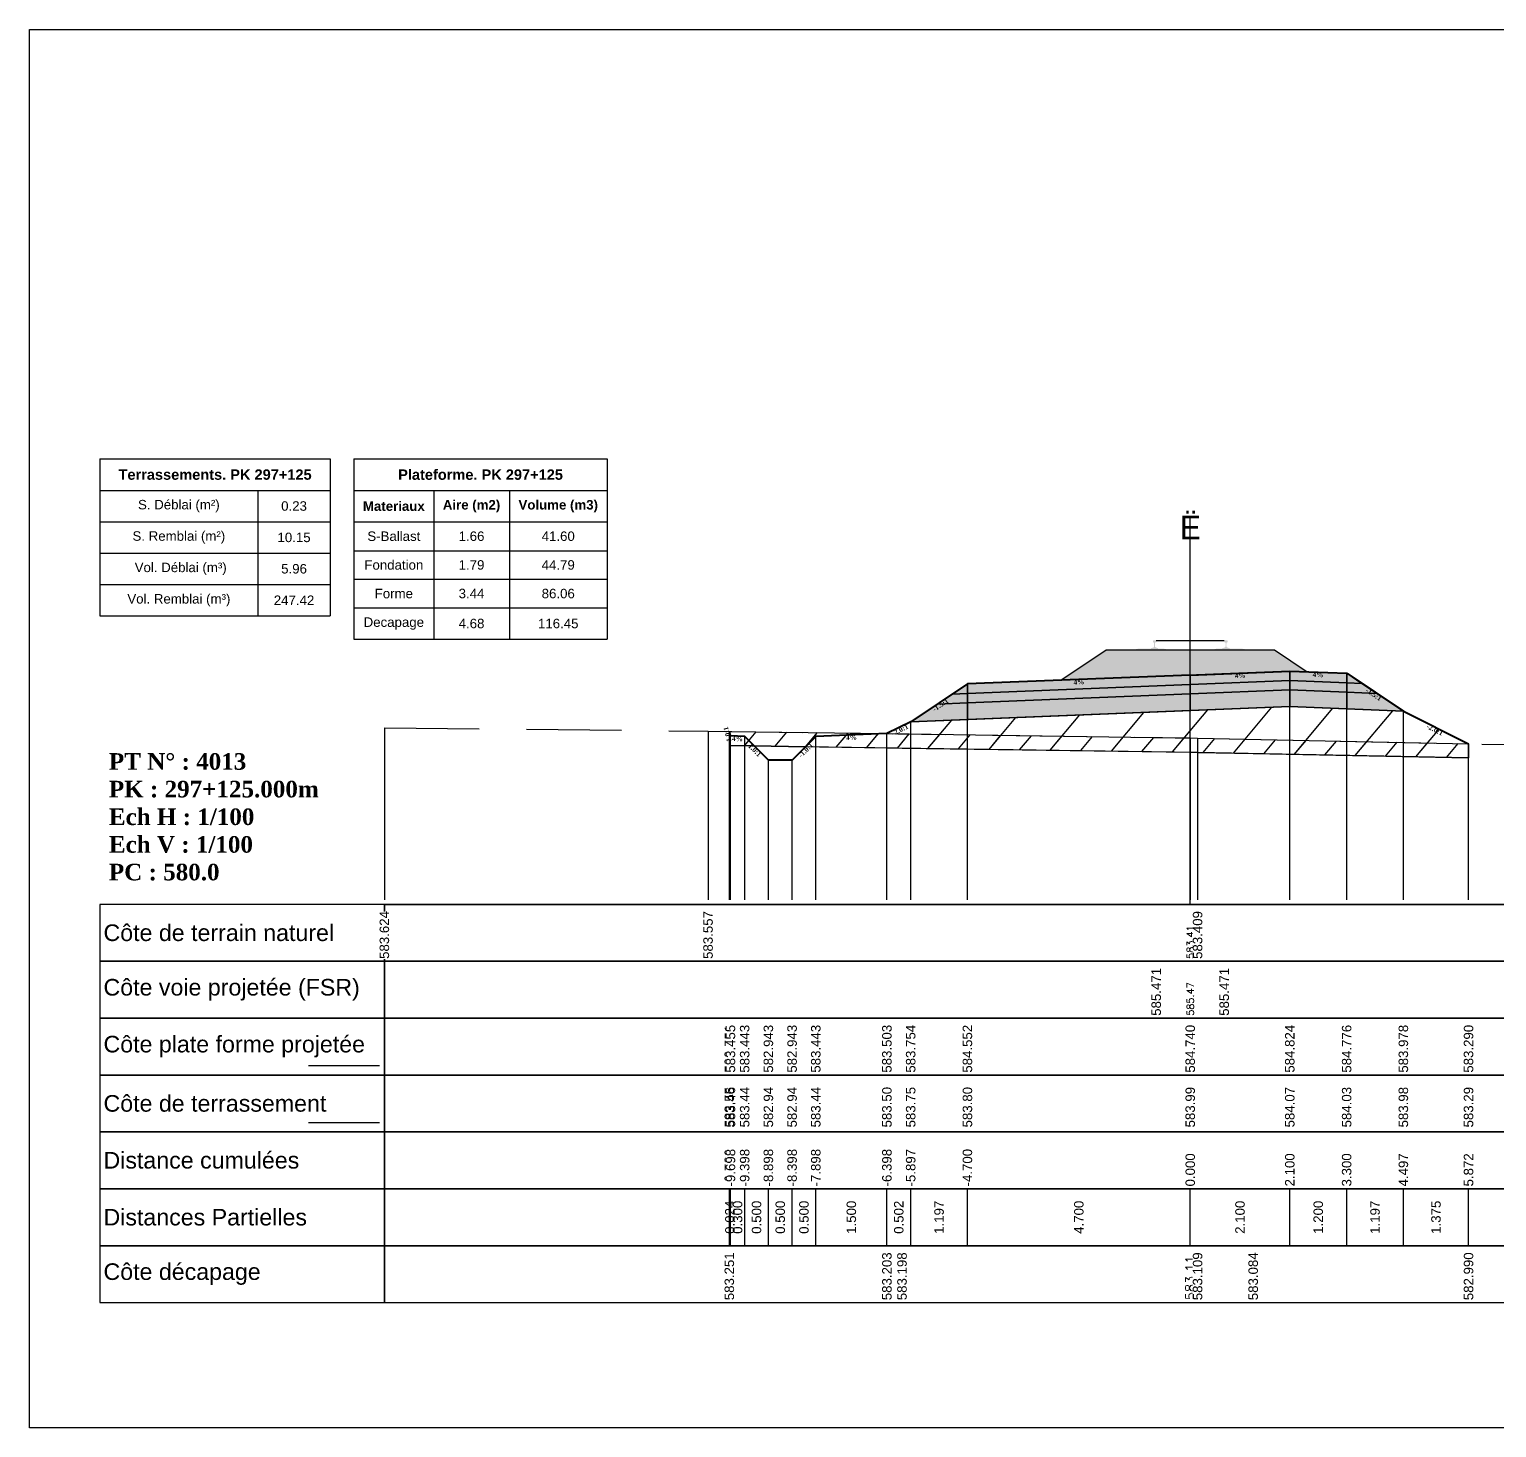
# Model space of a CAD drawing. Header units: millimetres. Extents: x 2762 to 3076, y 916 to 3305.
# Drawn here: x 3026.54 to 3057.49, y 1711.65 to 1741.15 of the extents above; entities that cross this region are included whole.
import ezdxf

# ---------------------------------------------------------------- set-up
doc = ezdxf.new("R2010")
doc.units = ezdxf.units.MM
doc.header["$LTSCALE"] = 2
doc.linetypes.add('CACHE', pattern=[9.525, 6.35, -3.175])
doc.linetypes.add('DASHED', pattern=[0.75, 0.5, -0.25])
for name, color, linetype in [('C-ANNO-TABL', 1, 'Continuous'), ('C-ANNO-TABL-TEXT', 150, 'Continuous'), ('C-ANNO-TABL-TITL', 150, 'Continuous'), ('C-ANNO-TABL-TTBL', 5, 'Continuous'), ('C-ROAD-CORR', 5, 'Continuous'), ('C-ROAD-SCTN', 7, 'Continuous')]:
    doc.layers.add(name, color=color, linetype=linetype)
doc.styles.add('ARIAL', font='arial.ttf')
doc.styles.add('C3D_Etiquette', font='romans.shx')
doc.styles.add('C3D_Profil_Travers', font='romans.shx')
doc.styles.get("Standard").update_dxf_attribs({"font": 'arial.ttf'})

msp = doc.modelspace()

# ---------------------------------------------------------------- hatches: boundary and pattern name
at = {"linetype": 'Continuous', "lineweight": -3}
msp.add_hatch(color=254, dxfattribs=at).paths.add_polyline_path([(3049.812, 1727.871), (3049.812, 1728.056), (3049.927, 1728.077), (3050.275, 1728.077), (3050.275, 1728.083), (3050.201, 1728.083), (3050.201, 1728.092), (3050.202, 1728.093), (3050.204, 1728.094), (3050.205, 1728.095), (3050.225, 1728.096), (3050.228, 1728.097), (3050.231, 1728.098), (3050.259, 1728.108), (3050.262, 1728.11), (3050.263, 1728.111), (3050.264, 1728.112), (3050.265, 1728.116), (3050.266, 1728.124), (3050.267, 1728.133), (3050.268, 1728.143), (3050.268, 1728.167), (3050.267, 1728.183), (3050.267, 1728.189), (3050.266, 1728.195), (3050.265, 1728.2), (3050.265, 1728.201), (3050.264, 1728.205), (3050.263, 1728.207), (3050.262, 1728.208), (3050.261, 1728.209), (3050.26, 1728.21), (3050.244, 1728.216), (3050.242, 1728.217), (3050.241, 1728.218), (3050.24, 1728.22), (3050.24, 1728.222), (3050.24, 1728.24), (3050.241, 1728.245), (3050.242, 1728.247), (3050.244, 1728.249), (3050.246, 1728.251), (3050.249, 1728.252), (3050.25, 1728.253), (3050.254, 1728.253), (3050.258, 1728.254), (3050.261, 1728.254), (3050.265, 1728.254), (3050.27, 1728.254), (3050.273, 1728.254), (3050.276, 1728.255), (3050.28, 1728.254), (3050.283, 1728.254), (3050.287, 1728.254), (3050.292, 1728.254), (3050.295, 1728.254), (3050.299, 1728.253), (3050.303, 1728.253), (3050.304, 1728.252), (3050.306, 1728.251), (3050.309, 1728.249), (3050.311, 1728.247), (3050.312, 1728.245), (3050.312, 1728.24), (3050.312, 1728.222), (3050.312, 1728.22), (3050.312, 1728.218), (3050.311, 1728.217), (3050.309, 1728.216), (3050.293, 1728.21), (3050.292, 1728.209), (3050.29, 1728.208), (3050.289, 1728.207), (3050.289, 1728.205), (3050.288, 1728.201), (3050.287, 1728.2), (3050.287, 1728.195), (3050.286, 1728.189), (3050.285, 1728.183), (3050.285, 1728.167), (3050.285, 1728.143), (3050.286, 1728.133), (3050.287, 1728.124), (3050.288, 1728.116), (3050.289, 1728.112), (3050.29, 1728.111), (3050.291, 1728.11), (3050.293, 1728.108), (3050.322, 1728.098), (3050.325, 1728.097), (3050.328, 1728.096), (3050.348, 1728.095), (3050.349, 1728.094), (3050.35, 1728.093), (3050.351, 1728.092), (3050.351, 1728.083), (3050.277, 1728.083), (3050.277, 1728.077), (3050.481, 1728.077), (3050.613, 1728.046), (3051.447, 1728.046), (3051.578, 1728.077), (3051.782, 1728.077), (3051.782, 1728.083), (3051.708, 1728.083), (3051.708, 1728.092), (3051.709, 1728.093), (3051.711, 1728.094), (3051.712, 1728.095), (3051.732, 1728.096), (3051.735, 1728.097), (3051.738, 1728.098), (3051.766, 1728.108), (3051.769, 1728.11), (3051.77, 1728.111), (3051.771, 1728.112), (3051.772, 1728.116), (3051.773, 1728.124), (3051.774, 1728.133), (3051.775, 1728.143), (3051.775, 1728.167), (3051.774, 1728.183), (3051.774, 1728.189), (3051.773, 1728.195), (3051.772, 1728.2), (3051.772, 1728.201), (3051.771, 1728.205), (3051.77, 1728.207), (3051.769, 1728.208), (3051.768, 1728.209), (3051.767, 1728.21), (3051.751, 1728.216), (3051.749, 1728.217), (3051.748, 1728.218), (3051.747, 1728.22), (3051.747, 1728.222), (3051.747, 1728.24), (3051.748, 1728.245), (3051.749, 1728.247), (3051.751, 1728.249), (3051.753, 1728.251), (3051.756, 1728.252), (3051.757, 1728.253), (3051.761, 1728.253), (3051.765, 1728.254), (3051.768, 1728.254), (3051.772, 1728.254), (3051.777, 1728.254), (3051.78, 1728.254), (3051.783, 1728.255), (3051.787, 1728.254), (3051.79, 1728.254), (3051.794, 1728.254), (3051.799, 1728.254), (3051.802, 1728.254), (3051.806, 1728.253), (3051.81, 1728.253), (3051.811, 1728.252), (3051.813, 1728.251), (3051.816, 1728.249), (3051.818, 1728.247), (3051.819, 1728.245), (3051.819, 1728.24), (3051.819, 1728.222), (3051.819, 1728.22), (3051.819, 1728.218), (3051.818, 1728.217), (3051.816, 1728.216), (3051.8, 1728.21), (3051.799, 1728.209), (3051.797, 1728.208), (3051.796, 1728.207), (3051.796, 1728.205), (3051.795, 1728.201), (3051.794, 1728.2), (3051.794, 1728.195), (3051.793, 1728.189), (3051.792, 1728.183), (3051.792, 1728.167), (3051.792, 1728.143), (3051.793, 1728.133), (3051.794, 1728.124), (3051.795, 1728.116), (3051.796, 1728.112), (3051.797, 1728.111), (3051.798, 1728.11), (3051.8, 1728.108), (3051.829, 1728.098), (3051.832, 1728.097), (3051.835, 1728.096), (3051.855, 1728.095), (3051.856, 1728.094), (3051.857, 1728.093), (3051.858, 1728.092), (3051.858, 1728.083), (3051.784, 1728.083), (3051.784, 1728.077), (3052.132, 1728.077), (3052.247, 1728.056), (3052.247, 1727.871)])
h = msp.add_hatch(dxfattribs=at)
h.set_pattern_fill('GRAVEL', color=252, scale=0.009, style=0)
h.set_pattern_definition([(228.0128, (3048.461781, 1727.642884), (-1.8288, -2.0574), [0.030755, -3.0447435]), (184.96974, (3048.441207, 1727.620024), (2.743199999, 0.228600013), [0.0527764, -5.2248644]), (132.51045, (3048.388629, 1727.615452), (2.286, -2.5146), [0.0372133, -3.684125]), (267.2737, (3048.299475, 1727.558302), (0.2286, 4.572), [0.0480604, -4.7579794]), (292.83365, (3048.297189, 1727.510296), (-1.143, 2.7432), [0.047127, -4.6655827]), (357.2737, (3048.315477, 1727.466862), (-4.572, 0.2286), [0.0480604, -4.7579794]), (37.69424, (3048.363483, 1727.464576), (-2.9718, -2.286), [0.0635574, -6.2921804]), (72.25533, (3048.413775, 1727.503438), (1.6002, 5.0292), [0.0600048, -5.940473]), (121.42957, (3048.432063, 1727.560588), (-1.8288, 2.9718), [0.048223, -4.774099]), (175.23636, (3048.406917, 1727.601736), (2.5146, -0.2286), [0.055054, -2.697654]), (222.39744, (3048.352053, 1727.606308), (-2.7432, -2.5146), [0.071197, -7.0485095]), (138.81407, (3048.52579, 1727.556016), (-1.6002, 1.3716), [0.0243004, -2.405751]), (171.46923, (3048.507501, 1727.572018), (2.9718, -0.4572), [0.0462314, -4.5769175]), (225, (3048.46178, 1727.57888), (-3e-17, -0.2286), [0.032329, -0.29096]), (203.1986, (3048.44578, 1727.606308), (1.143, 0.4572), [0.01741, -1.723556]), (291.8014, (3048.429777, 1727.59945), (-0.2286, 0.6858), [0.024621, -1.206428]), (30.9638, (3048.43892, 1727.57659), (0.6858, 0.4572), [0.039989, -1.292967]), (161.565, (3048.47321, 1727.597164), (0.4572, -0.2286), [0.028916, -0.693981]), (16.38954, (3048.297189, 1727.59945), (2.286, 0.6858), [0.040508, -4.0102944]), (70.34618, (3048.336051, 1727.61088), (-0.9144, -2.5146), [0.033984, -3.3643994]), (293.1986, (3048.47321, 1727.642884), (-0.4572, 1.143), [0.034819, -1.7061465]), (343.61046, (3048.486927, 1727.61088), (-2.286, 0.6858), [0.040508, -4.0102944]), (339.44395, (3048.29719, 1727.457718), (-1.143, 0.4572), [0.039063, -1.914096]), (294.77514, (3048.333765, 1727.444002), (-1.143, 2.5146), [0.0327305, -3.2403234]), (66.8014, (3048.475497, 1727.414284), (0.4572, 1.143), [0.034819, -1.7061465]), (17.35402, (3048.489213, 1727.446288), (-2.9718, -0.9144), [0.0383204, -3.793714]), (69.44395, (3048.363483, 1727.414284), (-0.4572, -1.143), [0.0195316, -1.933628]), (101.3099, (3048.46178, 1727.414284), (-0.2286, 0.9144), [0.011656, -1.1539795]), (165.9638, (3048.459495, 1727.425714), (0.6858, -0.2286), [0.047127, -0.895415]), (186.009, (3048.413775, 1727.437144), (2.286, 0.2286), [0.043674, -4.323723]), (303.69, (3048.43892, 1727.556016), (-0.2286, 0.4572), [0.032969, -0.79126]), (353.15723, (3048.457209, 1727.528584), (3.8862, -0.4572), [0.05756, -5.698441]), (60.9454, (3048.51436, 1727.521726), (-0.9144, -1.6002), [0.023536, -2.330045]), (90, (3048.5258, 1727.5423), (-0.2286, 0.2286), [0.013716, -0.214884]), (120.25644, (3048.409203, 1727.444002), (0.9144, -1.6002), [0.031758, -3.1440547]), (48.0128, (3048.393201, 1727.471434), (1.8288, 2.0574), [0.06151, -3.0139886]), (0, (3048.43435, 1727.51715), (0.2286, 0.2286), [0.059436, -0.169164]), (325.30485, (3048.493785, 1727.517154), (2.286, -1.6002), [0.036145, -3.5783385]), (254.0546, (3048.523503, 1727.49658), (-0.2286, -0.9144), [0.033285, -1.6309485]), (207.64598, (3048.514359, 1727.464576), (-4.3434, -2.286), [0.054193, -5.365122]), (175.42608, (3048.466353, 1727.43943), (-2.9718, 0.2286), [0.0573327, -5.675926])])
h.paths.add_polyline_path([(3048.297, 1727.414), (3049.255, 1728.053), (3052.805, 1728.053), (3053.494, 1727.593), (3053.13, 1727.608)])
h = msp.add_hatch(color=11, dxfattribs=at)
h.paths.add_polyline_path([(3054.33, 1727.36), (3054.33, 1727.56), (3054.649, 1727.347)])
h.paths.add_polyline_path([(3053.13, 1727.408), (3053.13, 1727.608), (3054.33, 1727.56), (3054.33, 1727.36)])
h.paths.add_polyline_path([(3051.03, 1727.324), (3051.03, 1727.524), (3053.13, 1727.608), (3053.13, 1727.408)])
h.paths.add_polyline_path([(3046.33, 1727.136), (3046.33, 1727.336), (3051.03, 1727.524), (3051.03, 1727.324)])
h.paths.add_polyline_path([(3046.01, 1727.123), (3046.33, 1727.336), (3046.33, 1727.136)])
h = msp.add_hatch(color=83, dxfattribs=at)
h.paths.add_polyline_path([(3054.33, 1726.81), (3054.33, 1727.16), (3054.968, 1727.134), (3055.526, 1726.762)])
h.paths.add_polyline_path([(3053.13, 1726.858), (3053.13, 1727.208), (3054.33, 1727.16), (3054.33, 1726.81)])
h.paths.add_polyline_path([(3051.03, 1726.774), (3051.03, 1727.124), (3053.13, 1727.208), (3053.13, 1726.858)])
h.paths.add_polyline_path([(3046.33, 1726.586), (3046.33, 1726.936), (3051.03, 1727.124), (3051.03, 1726.774)])
h.paths.add_polyline_path([(3045.133, 1726.538), (3045.691, 1726.91), (3046.33, 1726.936), (3046.33, 1726.586)])
h = msp.add_hatch(color=30, dxfattribs=at)
h.paths.add_polyline_path([(3054.33, 1727.16), (3054.33, 1727.36), (3054.649, 1727.347), (3054.968, 1727.134)])
h.paths.add_polyline_path([(3053.13, 1727.208), (3053.13, 1727.408), (3054.33, 1727.36), (3054.33, 1727.16)])
h.paths.add_polyline_path([(3051.03, 1727.124), (3051.03, 1727.324), (3053.13, 1727.408), (3053.13, 1727.208)])
h.paths.add_polyline_path([(3046.33, 1726.936), (3046.33, 1727.136), (3051.03, 1727.324), (3051.03, 1727.124)])
h.paths.add_polyline_path([(3045.691, 1726.91), (3046.01, 1727.123), (3046.33, 1727.136), (3046.33, 1726.936)])
h = msp.add_hatch(dxfattribs=at)
h.set_pattern_fill('_U', color=3, angle=50, style=0, pattern_type=0)
h.set_pattern_definition([(50, (3042.916, 1726.0117), (-0.766044, 0.64279), [])])
h.paths.add_polyline_path([(3042.916, 1726.012), (3043.131, 1726.227), (3044.631, 1726.287), (3045.133, 1726.538), (3053.13, 1726.858), (3055.526, 1726.762), (3056.901, 1726.074), (3056.901, 1725.774), (3051.185, 1725.892)])
h.paths.add_polyline_path([(3041.307, 1726.035), (3041.307, 1726.335), (3041.331, 1726.239), (3041.631, 1726.227), (3041.831, 1726.027)])
h = msp.add_hatch(dxfattribs=at)
h.set_pattern_fill('_U', color=150, scale=0.5, angle=50, style=0, pattern_type=0)
h.set_pattern_definition([(50, (3042.916, 1726.01166), (-0.383022, 0.321394), [])])
h.paths.add_polyline_path([(3042.916, 1726.012), (3043.131, 1726.227), (3044.631, 1726.287), (3051.185, 1726.192), (3056.901, 1726.074), (3056.901, 1725.774), (3051.185, 1725.892)])
h.paths.add_polyline_path([(3041.307, 1726.335), (3044.631, 1726.287), (3043.131, 1726.227), (3042.916, 1726.012), (3041.831, 1726.027), (3041.631, 1726.227), (3041.331, 1726.239)])
h.paths.add_polyline_path([(3041.307, 1726.035), (3041.307, 1726.335), (3041.331, 1726.239), (3041.631, 1726.227), (3041.831, 1726.027)])

# ---------------------------------------------------------------- linework, layer by layer
at = {"color": 7, "linetype": 'Continuous', "lineweight": -3}
for p, q in [((3051.03, 1722.684), (3051.03, 1730.884)), ((3034.029, 1722.684), (3068.031, 1722.684)), ((3041.307, 1715.484), (3041.307, 1716.684)), ((3041.331, 1715.484), (3041.331, 1716.684)), ((3041.331, 1715.484), (3041.331, 1716.684)), ((3041.631, 1715.484), (3041.631, 1716.684)), ((3041.631, 1715.484), (3041.631, 1716.684)), ((3042.131, 1715.484), (3042.131, 1716.684)), ((3042.131, 1715.484), (3042.131, 1716.684)), ((3042.631, 1715.484), (3042.631, 1716.684)), ((3042.631, 1715.484), (3042.631, 1716.684)), ((3043.131, 1715.484), (3043.131, 1716.684)), ((3043.131, 1715.484), (3043.131, 1716.684)), ((3044.631, 1715.484), (3044.631, 1716.684)), ((3044.631, 1715.484), (3044.631, 1716.684)), ((3045.133, 1715.484), (3045.133, 1716.684)), ((3045.133, 1715.484), (3045.133, 1716.684)), ((3046.33, 1715.484), (3046.33, 1716.684)), ((3046.33, 1715.484), (3046.33, 1716.684)), ((3051.03, 1715.484), (3051.03, 1716.684)), ((3051.03, 1715.484), (3051.03, 1716.684)), ((3053.13, 1715.484), (3053.13, 1716.684)), ((3053.13, 1715.484), (3053.13, 1716.684)), ((3054.33, 1715.484), (3054.33, 1716.684)), ((3054.33, 1715.484), (3054.33, 1716.684)), ((3055.526, 1715.484), (3055.526, 1716.684)), ((3055.526, 1715.484), (3055.526, 1716.684)), ((3056.901, 1715.484), (3056.901, 1716.684))]:
    msp.add_line(p, q, dxfattribs=at)
at = {"color": 251, "linetype": 'Continuous', "lineweight": -3}
for p, q in [((3048.297, 1727.414), (3049.255, 1728.053)), ((3049.255, 1728.053), (3052.805, 1728.053)), ((3052.805, 1728.053), (3053.494, 1727.593)), ((3046.33, 1727.336), (3051.03, 1727.524)), ((3053.13, 1727.608), (3048.297, 1727.414)), ((3051.03, 1727.524), (3053.13, 1727.608)), ((3051.03, 1727.324), (3051.03, 1727.524)), ((3051.03, 1727.524), (3051.03, 1727.324)), ((3053.494, 1727.593), (3053.13, 1727.608)), ((3053.13, 1727.408), (3053.13, 1727.608)), ((3053.13, 1727.608), (3054.33, 1727.56)), ((3053.13, 1727.608), (3053.13, 1727.408)), ((3054.33, 1727.36), (3054.33, 1727.56)), ((3054.33, 1727.56), (3054.649, 1727.347)), ((3054.33, 1727.56), (3054.33, 1727.36)), ((3046.01, 1727.123), (3046.33, 1727.336)), ((3046.33, 1727.136), (3046.33, 1727.336)), ((3046.33, 1727.336), (3046.33, 1727.136)), ((3051.03, 1727.324), (3046.33, 1727.136)), ((3053.13, 1727.408), (3051.03, 1727.324)), ((3054.33, 1727.36), (3053.13, 1727.408)), ((3054.649, 1727.347), (3054.33, 1727.36)), ((3046.33, 1727.136), (3046.01, 1727.123))]:
    msp.add_line(p, q, dxfattribs=at)
at = {"color": 53, "linetype": 'Continuous', "lineweight": -3}
for p, q in [((3046.33, 1727.136), (3051.03, 1727.324)), ((3051.03, 1727.324), (3053.13, 1727.408)), ((3051.03, 1727.124), (3051.03, 1727.324)), ((3051.03, 1727.324), (3051.03, 1727.124)), ((3053.13, 1727.208), (3051.03, 1727.124)), ((3051.03, 1727.124), (3053.13, 1727.208)), ((3053.13, 1727.208), (3053.13, 1727.408)), ((3053.13, 1727.408), (3054.33, 1727.36)), ((3053.13, 1727.408), (3053.13, 1727.208)), ((3054.33, 1727.16), (3053.13, 1727.208)), ((3053.13, 1726.858), (3053.13, 1727.208)), ((3053.13, 1727.208), (3054.33, 1727.16)), ((3053.13, 1727.208), (3053.13, 1726.858)), ((3054.33, 1727.16), (3054.33, 1727.36)), ((3054.33, 1727.36), (3054.649, 1727.347)), ((3054.33, 1727.36), (3054.33, 1727.16)), ((3054.649, 1727.347), (3054.968, 1727.134)), ((3045.133, 1726.538), (3045.691, 1726.91)), ((3045.691, 1726.91), (3046.01, 1727.123)), ((3046.33, 1726.936), (3045.691, 1726.91)), ((3045.691, 1726.91), (3046.33, 1726.936)), ((3046.01, 1727.123), (3046.33, 1727.136)), ((3046.33, 1726.936), (3046.33, 1727.136)), ((3046.33, 1727.136), (3046.33, 1726.936)), ((3051.03, 1727.124), (3046.33, 1726.936)), ((3046.33, 1726.936), (3051.03, 1727.124)), ((3046.33, 1726.586), (3046.33, 1726.936)), ((3046.33, 1726.936), (3046.33, 1726.586)), ((3051.03, 1726.774), (3051.03, 1727.124)), ((3051.03, 1727.124), (3051.03, 1726.774)), ((3054.968, 1727.134), (3054.33, 1727.16)), ((3054.33, 1726.81), (3054.33, 1727.16)), ((3054.33, 1727.16), (3054.968, 1727.134)), ((3054.33, 1727.16), (3054.33, 1726.81)), ((3054.968, 1727.134), (3055.526, 1726.762)), ((3046.33, 1726.586), (3045.133, 1726.538)), ((3051.03, 1726.774), (3046.33, 1726.586)), ((3053.13, 1726.858), (3051.03, 1726.774)), ((3054.33, 1726.81), (3053.13, 1726.858)), ((3055.526, 1726.762), (3054.33, 1726.81))]:
    msp.add_line(p, q, dxfattribs=at)
at = {"color": 253, "linetype": 'Continuous', "lineweight": -3}
for p, q in [((3045.133, 1726.538), (3053.13, 1726.858)), ((3053.13, 1726.858), (3055.526, 1726.762)), ((3055.526, 1726.762), (3056.901, 1726.074)), ((3041.307, 1726.335), (3044.631, 1726.287)), ((3041.331, 1726.239), (3041.307, 1726.335)), ((3041.307, 1726.035), (3041.307, 1726.335)), ((3041.307, 1726.335), (3041.331, 1726.239)), ((3041.307, 1726.035), (3041.307, 1726.335)), ((3041.307, 1726.335), (3041.331, 1726.239)), ((3043.131, 1726.227), (3044.631, 1726.287)), ((3044.631, 1726.287), (3043.131, 1726.227)), ((3043.131, 1726.227), (3044.631, 1726.287)), ((3044.631, 1726.287), (3045.133, 1726.538)), ((3044.631, 1726.287), (3051.185, 1726.192)), ((3041.831, 1726.027), (3041.307, 1726.035)), ((3041.831, 1726.027), (3041.307, 1726.035)), ((3041.631, 1726.227), (3041.331, 1726.239)), ((3041.331, 1726.239), (3041.631, 1726.227)), ((3041.331, 1726.239), (3041.631, 1726.227)), ((3041.831, 1726.027), (3041.631, 1726.227)), ((3041.631, 1726.227), (3041.831, 1726.027)), ((3041.631, 1726.227), (3041.831, 1726.027)), ((3042.916, 1726.012), (3041.831, 1726.027)), ((3041.831, 1726.027), (3042.916, 1726.012)), ((3042.131, 1725.727), (3041.831, 1726.027)), ((3042.916, 1726.012), (3042.631, 1725.727)), ((3042.916, 1726.012), (3043.131, 1726.227)), ((3043.131, 1726.227), (3042.916, 1726.012)), ((3042.916, 1726.012), (3043.131, 1726.227)), ((3051.185, 1725.892), (3042.916, 1726.012)), ((3051.185, 1725.892), (3042.916, 1726.012)), ((3051.185, 1726.192), (3056.901, 1726.074)), ((3056.901, 1726.074), (3056.901, 1725.774)), ((3056.901, 1726.074), (3056.901, 1725.774)), ((3042.631, 1725.727), (3042.131, 1725.727)), ((3056.901, 1725.774), (3051.185, 1725.892)), ((3056.901, 1725.774), (3051.185, 1725.892))]:
    msp.add_line(p, q, dxfattribs=at)
at = {"color": 8, "linetype": 'CACHE', "lineweight": -3}
for p, q in [((3046.33, 1722.784), (3046.33, 1726.586)), ((3051.03, 1722.784), (3051.03, 1726.774)), ((3051.03, 1722.784), (3051.03, 1726.774)), ((3053.13, 1722.784), (3053.13, 1726.858)), ((3054.33, 1722.784), (3054.33, 1726.81)), ((3055.526, 1722.784), (3055.526, 1726.762)), ((3041.307, 1722.784), (3041.307, 1726.335)), ((3044.631, 1722.784), (3044.631, 1726.287)), ((3045.133, 1722.784), (3045.133, 1726.538)), ((3041.331, 1722.784), (3041.331, 1726.239)), ((3041.631, 1722.784), (3041.631, 1726.227)), ((3043.131, 1722.784), (3043.131, 1726.227)), ((3056.901, 1722.784), (3056.901, 1726.074)), ((3042.131, 1722.784), (3042.131, 1725.727)), ((3042.631, 1722.784), (3042.631, 1725.727))]:
    msp.add_line(p, q, dxfattribs=at)
at = {"color": 105, "linetype": 'DASHED', "lineweight": -3, "ltscale": 2}
for p, q in [((3034.03, 1726.407), (3040.858, 1726.341)), ((3040.858, 1726.341), (3051.03, 1726.195)), ((3051.03, 1726.195), (3051.185, 1726.192)), ((3051.185, 1726.192), (3068.03, 1725.844))]:
    msp.add_line(p, q, dxfattribs=at)
at = {"color": 98, "linetype": 'CACHE', "lineweight": -3}
for p, q in [((3034.03, 1726.407), (3034.03, 1722.784)), ((3040.858, 1726.341), (3040.858, 1722.784)), ((3051.03, 1726.195), (3051.03, 1722.784)), ((3051.185, 1726.192), (3051.185, 1722.784))]:
    msp.add_line(p, q, dxfattribs=at)
at = {"color": 6, "linetype": 'Continuous', "lineweight": -3}
for p, q in [((3041.307, 1726.035), (3044.631, 1725.987)), ((3044.631, 1725.987), (3044.95, 1725.982)), ((3044.95, 1725.982), (3051.03, 1725.895)), ((3051.03, 1725.895), (3051.185, 1725.892)), ((3051.185, 1725.892), (3052.358, 1725.868)), ((3052.358, 1725.868), (3056.901, 1725.774))]:
    msp.add_line(p, q, dxfattribs=at)
at = {"color": 154, "linetype": 'Continuous', "lineweight": -3}
msp.add_line((3032.429, 1719.284), (3033.929, 1719.284), dxfattribs=at)
at = {"color": 1, "linetype": 'Continuous', "lineweight": -3}
msp.add_line((3032.429, 1718.084), (3033.929, 1718.084), dxfattribs=at)
at = {"color": 7, "linetype": 'Continuous', "lineweight": -3}
for points in [[(3034.029, 1721.484), (3034.029, 1722.684), (3028.029, 1722.684), (3028.029, 1721.484)], [(3034.029, 1721.484), (3068.031, 1721.484), (3068.031, 1722.684), (3034.029, 1722.684)], [(3034.029, 1720.284), (3034.029, 1721.484), (3028.029, 1721.484), (3028.029, 1720.284)], [(3034.029, 1720.284), (3068.031, 1720.284), (3068.031, 1721.484), (3034.029, 1721.484)], [(3034.029, 1719.084), (3034.029, 1720.284), (3028.029, 1720.284), (3028.029, 1719.084)], [(3034.029, 1719.084), (3068.031, 1719.084), (3068.031, 1720.284), (3034.029, 1720.284)], [(3034.029, 1717.884), (3034.029, 1719.084), (3028.029, 1719.084), (3028.029, 1717.884)], [(3034.029, 1717.884), (3068.031, 1717.884), (3068.031, 1719.084), (3034.029, 1719.084)], [(3034.029, 1716.684), (3034.029, 1717.884), (3028.029, 1717.884), (3028.029, 1716.684)], [(3034.029, 1716.684), (3068.031, 1716.684), (3068.031, 1717.884), (3034.029, 1717.884)], [(3034.029, 1715.484), (3034.029, 1716.684), (3028.029, 1716.684), (3028.029, 1715.484)], [(3034.029, 1715.484), (3068.031, 1715.484), (3068.031, 1716.684), (3034.029, 1716.684)], [(3034.029, 1714.284), (3034.029, 1715.484), (3028.029, 1715.484), (3028.029, 1714.284)], [(3034.029, 1714.284), (3068.031, 1714.284), (3068.031, 1715.484), (3034.029, 1715.484)]]:
    msp.add_3dface(points, dxfattribs=at)
at = {"layer": 'C-ANNO-TABL', "color": 7, "linetype": 'Continuous', "lineweight": -3}
for p, q in [((3028.029, 1731.419), (3031.36, 1731.419)), ((3031.36, 1731.419), (3032.888, 1731.419)), ((3031.36, 1731.419), (3031.36, 1730.757)), ((3033.388, 1731.416), (3035.07, 1731.416)), ((3035.07, 1731.416), (3036.666, 1731.416)), ((3035.07, 1731.416), (3035.07, 1730.754)), ((3036.666, 1731.416), (3038.728, 1731.416)), ((3036.666, 1731.416), (3036.666, 1730.754)), ((3028.029, 1730.757), (3031.36, 1730.757)), ((3031.36, 1730.757), (3032.888, 1730.757)), ((3031.36, 1730.757), (3031.36, 1730.095)), ((3033.388, 1730.754), (3035.07, 1730.754)), ((3035.07, 1730.754), (3036.666, 1730.754)), ((3035.07, 1730.754), (3035.07, 1730.147)), ((3036.666, 1730.754), (3038.728, 1730.754)), ((3036.666, 1730.754), (3036.666, 1730.147)), ((3028.029, 1730.095), (3031.36, 1730.095)), ((3031.36, 1730.095), (3032.888, 1730.095)), ((3031.36, 1730.095), (3031.36, 1729.432)), ((3033.388, 1730.147), (3035.07, 1730.147)), ((3035.07, 1730.147), (3036.666, 1730.147)), ((3035.07, 1730.147), (3035.07, 1729.543)), ((3036.666, 1730.147), (3038.728, 1730.147)), ((3036.666, 1730.147), (3036.666, 1729.543)), ((3028.029, 1729.432), (3031.36, 1729.432)), ((3031.36, 1729.432), (3032.888, 1729.432)), ((3031.36, 1729.432), (3031.36, 1728.77)), ((3033.388, 1729.543), (3035.07, 1729.543)), ((3035.07, 1729.543), (3036.666, 1729.543)), ((3035.07, 1729.543), (3035.07, 1728.939)), ((3036.666, 1729.543), (3038.728, 1729.543)), ((3036.666, 1729.543), (3036.666, 1728.939)), ((3033.388, 1728.939), (3035.07, 1728.939)), ((3035.07, 1728.939), (3036.666, 1728.939)), ((3035.07, 1728.939), (3035.07, 1728.28)), ((3036.666, 1728.939), (3038.728, 1728.939)), ((3036.666, 1728.939), (3036.666, 1728.28))]:
    msp.add_line(p, q, dxfattribs=at)
at = {"layer": 'C-ANNO-TABL-TTBL', "color": 7, "linetype": 'Continuous', "lineweight": -3}
for p, q in [((3028.029, 1732.084), (3032.888, 1732.084)), ((3028.029, 1732.084), (3028.029, 1731.419)), ((3032.888, 1732.084), (3032.888, 1731.419)), ((3033.388, 1732.084), (3038.728, 1732.084)), ((3033.388, 1732.084), (3033.388, 1731.416)), ((3038.728, 1732.084), (3038.728, 1731.416)), ((3028.029, 1731.419), (3028.029, 1730.757)), ((3032.888, 1731.419), (3032.888, 1730.757)), ((3033.388, 1731.416), (3033.388, 1730.754)), ((3038.728, 1731.416), (3038.728, 1730.754)), ((3028.029, 1730.757), (3028.029, 1730.095)), ((3032.888, 1730.757), (3032.888, 1730.095)), ((3033.388, 1730.754), (3033.388, 1730.147)), ((3038.728, 1730.754), (3038.728, 1730.147)), ((3028.029, 1730.095), (3028.029, 1729.432)), ((3032.888, 1730.095), (3032.888, 1729.432)), ((3033.388, 1730.147), (3033.388, 1729.543)), ((3038.728, 1730.147), (3038.728, 1729.543)), ((3028.029, 1729.432), (3028.029, 1728.77)), ((3032.888, 1729.432), (3032.888, 1728.77)), ((3033.388, 1729.543), (3033.388, 1728.939)), ((3038.728, 1729.543), (3038.728, 1728.939)), ((3028.029, 1728.77), (3031.36, 1728.77)), ((3031.36, 1728.77), (3032.888, 1728.77)), ((3033.388, 1728.939), (3033.388, 1728.28)), ((3038.728, 1728.939), (3038.728, 1728.28)), ((3033.388, 1728.28), (3035.07, 1728.28)), ((3035.07, 1728.28), (3036.666, 1728.28)), ((3036.666, 1728.28), (3038.728, 1728.28))]:
    msp.add_line(p, q, dxfattribs=at)
at = {"layer": 'C-ROAD-CORR', "color": 1, "linetype": 'Continuous', "lineweight": 40}
for p, q in [((3051.03, 1727.524), (3046.33, 1727.336)), ((3051.03, 1727.524), (3053.13, 1727.608)), ((3053.13, 1727.608), (3054.33, 1727.56)), ((3054.33, 1727.56), (3055.526, 1726.762)), ((3046.33, 1727.336), (3045.133, 1726.538)), ((3055.526, 1726.762), (3056.901, 1726.074)), ((3041.331, 1726.239), (3041.307, 1726.335)), ((3044.631, 1726.287), (3043.131, 1726.227)), ((3045.133, 1726.538), (3044.631, 1726.287)), ((3041.631, 1726.227), (3041.331, 1726.239)), ((3042.131, 1725.727), (3041.631, 1726.227)), ((3043.131, 1726.227), (3042.631, 1725.727)), ((3042.631, 1725.727), (3042.131, 1725.727))]:
    msp.add_line(p, q, dxfattribs=at)
at = {"layer": 'C-ROAD-CORR', "color": 102, "linetype": 'Continuous', "lineweight": -3, "ltscale": 0.5}
for p, q in [((3046.33, 1726.586), (3045.133, 1726.538)), ((3051.03, 1726.774), (3046.33, 1726.586)), ((3051.03, 1726.774), (3053.13, 1726.858)), ((3053.13, 1726.858), (3054.33, 1726.81)), ((3054.33, 1726.81), (3055.526, 1726.762))]:
    msp.add_line(p, q, dxfattribs=at)
at = {"layer": 'C-ROAD-CORR', "color": 1, "linetype": 'Continuous', "lineweight": -3}
for p, q in [((3042.131, 1725.727), (3041.631, 1726.227)), ((3043.131, 1726.227), (3042.631, 1725.727))]:
    msp.add_line(p, q, dxfattribs=at)
at = {"layer": 'C-ROAD-SCTN', "color": 154, "linetype": 'Continuous', "lineweight": -3}
for p, q in [((3050.312, 1728.255), (3051.03, 1728.255)), ((3051.03, 1728.255), (3051.747, 1728.255)), ((3046.33, 1727.336), (3051.03, 1727.524)), ((3051.03, 1727.524), (3053.13, 1727.608)), ((3053.13, 1727.608), (3054.33, 1727.56)), ((3054.33, 1727.56), (3055.526, 1726.762)), ((3045.133, 1726.538), (3046.33, 1727.336)), ((3055.526, 1726.762), (3056.901, 1726.074)), ((3041.307, 1726.335), (3041.331, 1726.239)), ((3043.131, 1726.227), (3044.631, 1726.287)), ((3044.631, 1726.287), (3045.133, 1726.538)), ((3041.331, 1726.239), (3041.631, 1726.227)), ((3041.631, 1726.227), (3042.131, 1725.727)), ((3042.631, 1725.727), (3043.131, 1726.227)), ((3042.131, 1725.727), (3042.631, 1725.727))]:
    msp.add_line(p, q, dxfattribs=at)
at = {"layer": 'C-ROAD-SCTN', "color": 140, "linetype": 'Continuous', "lineweight": -3}
for p, q in [((3048.297, 1727.414), (3049.255, 1728.053)), ((3049.255, 1728.053), (3049.298, 1728.053)), ((3049.298, 1728.053), (3051.03, 1728.053)), ((3051.03, 1728.053), (3052.761, 1728.053)), ((3052.761, 1728.053), (3052.805, 1728.053)), ((3052.805, 1728.053), (3053.494, 1727.593))]:
    msp.add_line(p, q, dxfattribs=at)
at = {"layer": 'C-ROAD-SCTN', "color": 1, "linetype": 'Continuous', "lineweight": -3}
for p, q in [((3045.133, 1726.538), (3046.33, 1726.586)), ((3046.33, 1726.586), (3051.03, 1726.774)), ((3051.03, 1726.774), (3053.13, 1726.858)), ((3053.13, 1726.858), (3054.33, 1726.81)), ((3054.33, 1726.81), (3055.526, 1726.762)), ((3055.526, 1726.762), (3056.901, 1726.074)), ((3041.307, 1726.335), (3041.331, 1726.239)), ((3043.131, 1726.227), (3044.631, 1726.287)), ((3044.631, 1726.287), (3045.133, 1726.538)), ((3041.331, 1726.239), (3041.631, 1726.227)), ((3041.631, 1726.227), (3042.131, 1725.727)), ((3042.631, 1725.727), (3043.131, 1726.227)), ((3042.131, 1725.727), (3042.631, 1725.727))]:
    msp.add_line(p, q, dxfattribs=at)

# ---------------------------------------------------------------- texts
at = {"color": 7, "linetype": 'Continuous', "lineweight": -3}
for s, insert, char_height, attachment_point, style in [('{\\fWingdings|b0|i0|c2|p0;Ë}', (3051.03, 1730.384), 0.5, 8, 'C3D_Profil_Travers'), ('{\\fTimes New Roman|b1|i0|c0|p18;PT N° : 4013\\PPK : 297+125.000m\\PEch H : 1/100\\PEch V : 1/100\\PPC : 580.0}', (3028.218, 1723.184), 0.35, 7, 'C3D_Profil_Travers'), ('{\\fArial|b0|i0|c0|p34;Côte de terrain naturel}', (3028.104, 1722.084), 0.35, 4, 'C3D_Etiquette'), ('{\\fArial|b0|i0|c0|p34;Côte plate forme projetée}', (3028.104, 1719.684), 0.35, 4, 'C3D_Etiquette'), ('{\\fArial|b0|i0|c0|p34;Côte de terrassement}', (3028.104, 1718.484), 0.35, 4, 'C3D_Etiquette'), ('{\\fArial|b0|i0|c0|p34;Distance cumulées}', (3028.104, 1717.284), 0.35, 4, 'C3D_Etiquette'), ('{\\fArial|b0|i0|c0|p34;Distances Partielles}', (3028.104, 1716.084), 0.35, 4, 'C3D_Etiquette'), ('{\\fArial|b0|i0|c0|p34;Côte décapage}', (3028.104, 1714.884), 0.35, 4, 'C3D_Etiquette')]:
    msp.add_mtext(s, dxfattribs=dict(at, insert=insert, char_height=char_height, attachment_point=attachment_point, style=style))
at = {"color": 7, "linetype": 'Continuous', "lineweight": -3, "char_height": 0.1, "style": 'C3D_Etiquette'}
for s, insert, width, attachment_point, rotation in [('{\\fTimes New Roman|b1|i0|c0|p18;4%}', (3052.08, 1727.562), 0.37094, 2, 2.2906), ('{\\fTimes New Roman|b1|i0|c0|p18;4%}', (3053.729, 1727.58), 0.42071, 2, 357.7094), ('{\\fTimes New Roman|b1|i0|c0|p18;4%}', (3048.68, 1727.426), 0.42071, 2, 2.2906), ('{\\fTimes New Roman|b1|i0|c0|p18;-1.5:1}', (3054.926, 1727.157), 0.34598, 2, 326.3099), ('{\\fTimes New Roman|b1|i0|c0|p18;-1.5:1}', (3045.733, 1726.933), 0.34598, 2, 33.6901), ('{\\fTimes New Roman|b1|i0|c0|p18;1.0:1}', (3041.315, 1726.286), 0.29446, 8, 104.0362), ('{\\fTimes New Roman|b1|i0|c0|p18;4%}', (3043.881, 1726.253), 0.42071, 2, 2.2906), ('{\\fTimes New Roman|b1|i0|c0|p18;-2.0:1}', (3044.884, 1726.409), 0.34598, 2, 26.5651), ('{\\fTimes New Roman|b1|i0|c0|p18;-2.0:1}', (3056.212, 1726.414), 0.34598, 2, 333.4349), ('{\\fTimes New Roman|b1|i0|c0|p18;4%}', (3041.481, 1726.229), 0.37094, 2, 357.7094), ('{\\fTimes New Roman|b1|i0|c0|p18;1.0:1}', (3041.878, 1725.974), 0.29001, 2, 315), ('{\\fTimes New Roman|b1|i0|c0|p18;-1.0:1}', (3042.884, 1725.974), 0.34598, 2, 45)]:
    msp.add_mtext(s, dxfattribs=dict(at, insert=insert, width=width, attachment_point=attachment_point, rotation=rotation))
at = {"color": 7, "linetype": 'Continuous', "lineweight": -3, "rotation": 90, "style": 'C3D_Profil_Travers'}
for s, insert, char_height, attachment_point in [('583.41', (3051.03, 1721.534), 0.15, 4), ('585.47', (3051.03, 1720.334), 0.15, 4), ('{\\fArial|b0|i0|c0|p34;583.55}', (3041.307, 1717.979), 0.2, 4), ('{\\fArial|b0|i0|c0|p34;583.46}', (3041.331, 1717.979), 0.2, 4), ('{\\fArial|b0|i0|c0|p34;583.44}', (3041.631, 1717.979), 0.2, 4), ('{\\fArial|b0|i0|c0|p34;582.94}', (3042.131, 1717.979), 0.2, 4), ('{\\fArial|b0|i0|c0|p34;582.94}', (3042.631, 1717.979), 0.2, 4), ('{\\fArial|b0|i0|c0|p34;583.44}', (3043.131, 1717.979), 0.2, 4), ('{\\fArial|b0|i0|c0|p34;583.50}', (3044.631, 1717.979), 0.2, 4), ('{\\fArial|b0|i0|c0|p34;583.75}', (3045.133, 1717.979), 0.2, 4), ('{\\fArial|b0|i0|c0|p34;583.80}', (3046.33, 1717.979), 0.2, 4), ('{\\fArial|b0|i0|c0|p34;583.99}', (3051.03, 1717.979), 0.2, 4), ('{\\fArial|b0|i0|c0|p34;584.07}', (3053.13, 1717.979), 0.2, 4), ('{\\fArial|b0|i0|c0|p34;584.03}', (3054.33, 1717.979), 0.2, 4), ('{\\fArial|b0|i0|c0|p34;583.98}', (3055.526, 1717.979), 0.2, 4), ('{\\fArial|b0|i0|c0|p34;583.29}', (3056.901, 1717.979), 0.2, 4), ('{\\fArial|b0|i0|c0|p34;0.024}', (3041.319, 1716.084), 0.2, 5), ('{\\fArial|b0|i0|c0|p34;0.300}', (3041.481, 1716.084), 0.2, 5), ('{\\fArial|b0|i0|c0|p34;0.500}', (3041.881, 1716.084), 0.2, 5), ('{\\fArial|b0|i0|c0|p34;0.500}', (3042.381, 1716.084), 0.2, 5), ('{\\fArial|b0|i0|c0|p34;0.500}', (3042.881, 1716.084), 0.2, 5), ('{\\fArial|b0|i0|c0|p34;1.500}', (3043.881, 1716.084), 0.2, 5), ('{\\fArial|b0|i0|c0|p34;0.502}', (3044.882, 1716.084), 0.2, 5), ('{\\fArial|b0|i0|c0|p34;1.197}', (3045.731, 1716.084), 0.2, 5), ('{\\fArial|b0|i0|c0|p34;4.700}', (3048.68, 1716.084), 0.2, 5), ('{\\fArial|b0|i0|c0|p34;2.100}', (3052.08, 1716.084), 0.2, 5), ('{\\fArial|b0|i0|c0|p34;1.200}', (3053.73, 1716.084), 0.2, 5), ('{\\fArial|b0|i0|c0|p34;1.197}', (3054.928, 1716.084), 0.2, 5), ('{\\fArial|b0|i0|c0|p34;1.375}', (3056.214, 1716.084), 0.2, 5), ('583.11', (3051.03, 1714.334), 0.2, 4)]:
    msp.add_mtext(s, dxfattribs=dict(at, insert=insert, char_height=char_height, attachment_point=attachment_point))
at = {"color": 7, "linetype": 'Continuous', "lineweight": -3, "insert": (3028.104, 1720.884), "char_height": 0.35, "attachment_point": 4}
msp.add_mtext('{\\fArial|b0|i0|c0|p34;Côte voie projetée (FSR)}', dxfattribs=at)
at = {"layer": 'C-ANNO-TABL-TEXT', "color": 7, "linetype": 'Continuous', "lineweight": -3, "char_height": 0.2, "attachment_point": 5, "style": 'ARIAL'}
for s, insert in [('{\\fArial|b0|i0|c0|p34;\\C7;0.23}', (3032.124, 1731.088)), ('{\\fArial|b0|i0|c0|p34;\\C7;10.15}', (3032.124, 1730.426)), ('{\\fArial|b0|i0|c0|p34;\\C7;S-Ballast}', (3034.229, 1730.451)), ('{\\fArial|b0|i0|c0|p34;\\C7;1.66}', (3035.868, 1730.451)), ('{\\C18;\\c0;41.60}', (3037.697, 1730.451)), ('{\\fArial|b0|i0|c0|p34;\\C7;5.96}', (3032.124, 1729.764)), ('{\\fArial|b0|i0|c0|p34;\\C7;Fondation}', (3034.229, 1729.845)), ('{\\fArial|b0|i0|c0|p34;\\C7;1.79}', (3035.868, 1729.845)), ('{\\C18;\\c0;44.79}', (3037.697, 1729.845)), ('{\\fArial|b0|i0|c0|p34;\\C7;Forme}', (3034.229, 1729.241)), ('{\\fArial|b0|i0|c0|p34;\\C7;3.44}', (3035.868, 1729.241)), ('{\\C18;\\c0;86.06}', (3037.697, 1729.241)), ('{\\fArial|b0|i0|c0|p34;\\C7;247.42}', (3032.124, 1729.101)), ('{\\fArial|b0|i0|c0|p34;\\C7;Decapage}', (3034.229, 1728.609)), ('{\\fArial|b0|i0|c0|p34;\\C7;4.68}', (3035.868, 1728.609)), ('{\\C18;\\c0;116.45}', (3037.697, 1728.609))]:
    msp.add_mtext(s, dxfattribs=dict(at, insert=insert))
at = {"layer": 'C-ANNO-TABL-TITL', "color": 7, "linetype": 'Continuous', "lineweight": -3, "attachment_point": 5, "style": 'ARIAL'}
for s, insert, char_height in [('{\\fArial|b1|i0|c0|p34;\\C7;Terrassements. PK 297+125}', (3030.458, 1731.751), 0.22), ('{\\fArial|b1|i0|c0|p34;\\C18;\\c0;Plateforme. PK 297+125}', (3036.058, 1731.75), 0.22), ('{\\fArial|b0|i0|c0|p34;\\C7;S. Déblai (m²) }', (3029.694, 1731.088), 0.2), ('{\\fArial|b1|i0|c0|p34;\\C7;Materiaux   }', (3034.229, 1731.085), 0.2), ('{\\fArial|b1|i0|c0|p34;\\C7;Aire (m2)}', (3035.868, 1731.085), 0.2), ('{\\fArial|b1|i0|c0|p34;\\C7;Volume (m3)}', (3037.697, 1731.085), 0.2), ('{\\fArial|b0|i0|c0|p34;\\C7;S. Remblai (m²) }', (3029.694, 1730.426), 0.2), ('{\\fArial|b0|i0|c0|p34;\\C7; Vol. Déblai (m³) }', (3029.694, 1729.764), 0.2), ('{\\fArial|b0|i0|c0|p34;\\C7;Vol. Remblai (m³)}', (3029.694, 1729.101), 0.2)]:
    msp.add_mtext(s, dxfattribs=dict(at, insert=insert, char_height=char_height))

# ---------------------------------------------------------------- next in the draw order: texts
at = {"color": 7, "linetype": 'Continuous', "lineweight": -3, "char_height": 0.2, "attachment_point": 4, "rotation": 90, "style": 'C3D_Profil_Travers', "bg_fill": 3, "box_fill_scale": 1.000375, "bg_fill_color": 256, "bg_fill_true_color": 13158600, "bg_fill_transparency": 0}
for s, insert, width in [('{\\fArial|b0|i0|c0|p34;583.624}', (3034.03, 1721.534), 0.99471), ('{\\fArial|b0|i0|c0|p34;583.557}', (3040.858, 1721.534), 0.99553), ('{\\fArial|b0|i0|c0|p34;583.409}', (3051.185, 1721.534), 0.99595), ('{\\fArial|b0|i0|c0|p34;585.471}', (3050.312, 1720.334), 0.95654), ('{\\fArial|b0|i0|c0|p34;585.471}', (3051.747, 1720.334), 0.95654), ('{\\fArial|b0|i0|c0|p34;583.551}', (3041.307, 1719.134), 0.95654), ('{\\fArial|b0|i0|c0|p34;582.943}', (3042.131, 1719.134), 0.99553), ('{\\fArial|b0|i0|c0|p34;582.943}', (3042.631, 1719.134), 0.99553), ('{\\fArial|b0|i0|c0|p34;583.443}', (3043.131, 1719.134), 0.99553), ('{\\fArial|b0|i0|c0|p34;583.503}', (3044.631, 1719.134), 0.99553), ('{\\fArial|b0|i0|c0|p34;583.754}', (3045.133, 1719.134), 0.99471), ('{\\fArial|b0|i0|c0|p34;584.552}', (3046.33, 1719.134), 0.99347), ('{\\fArial|b0|i0|c0|p34;584.740}', (3051.03, 1719.134), 0.99484), ('{\\fArial|b0|i0|c0|p34;584.824}', (3053.13, 1719.134), 0.99471), ('{\\fArial|b0|i0|c0|p34;584.776}', (3054.33, 1719.134), 0.99539), ('{\\fArial|b0|i0|c0|p34;583.978}', (3055.526, 1719.134), 0.99595), ('{\\fArial|b0|i0|c0|p34;583.290}', (3056.901, 1719.134), 0.99484), ('{\\fArial|b0|i0|c0|p34;\\C256;-9.722}', (3041.307, 1716.734), 0.77631), ('{\\fArial|b0|i0|c0|p34;\\C256;-8.898}', (3042.131, 1716.734), 0.77879), ('{\\fArial|b0|i0|c0|p34;\\C256;-8.398}', (3042.631, 1716.734), 0.77879), ('{\\fArial|b0|i0|c0|p34;\\C256;-7.898}', (3043.131, 1716.734), 0.77879), ('{\\fArial|b0|i0|c0|p34;\\C256;-6.398}', (3044.631, 1716.734), 0.77879), ('{\\fArial|b0|i0|c0|p34;\\C256;-5.897}', (3045.133, 1716.734), 0.77838), ('{\\fArial|b0|i0|c0|p34;\\C256;-4.700}', (3046.33, 1716.734), 0.77769), ('{\\fArial|b0|i0|c0|p34;\\C256;0.000}', (3051.03, 1716.734), 0.68096), ('{\\fArial|b0|i0|c0|p34;\\C256;2.100}', (3053.13, 1716.734), 0.6844), ('{\\fArial|b0|i0|c0|p34;\\C256;3.300}', (3054.33, 1716.734), 0.68082), ('{\\fArial|b0|i0|c0|p34;\\C256;4.497}', (3055.526, 1716.734), 0.68978), ('{\\fArial|b0|i0|c0|p34;\\C256;5.872}', (3056.901, 1716.734), 0.67958), ('{\\fArial|b0|i0|c0|p34;583.251}', (3041.307, 1714.334), 0.95654), ('{\\fArial|b0|i0|c0|p34;583.203}', (3044.631, 1714.334), 0.99553), ('{\\fArial|b0|i0|c0|p34;583.109}', (3051.185, 1714.334), 0.99595), ('{\\fArial|b0|i0|c0|p34;583.084}', (3052.358, 1714.334), 0.99471), ('{\\fArial|b0|i0|c0|p34;582.990}', (3056.901, 1714.334), 0.99484)]:
    msp.add_mtext(s, dxfattribs=dict(at, insert=insert, width=width))

# ---------------------------------------------------------------- next in the draw order: texts
for s, insert, width in [('{\\fArial|b0|i0|c0|p34;583.455}', (3041.331, 1719.134), 0.99705), ('{\\fArial|b0|i0|c0|p34;\\C256;-9.698}', (3041.331, 1716.734), 0.77879), ('{\\fArial|b0|i0|c0|p34;583.198}', (3044.95, 1714.334), 0.99595)]:
    msp.add_mtext(s, dxfattribs=dict(at, insert=insert, width=width))

# ---------------------------------------------------------------- next in the draw order: texts
for s, insert, width in [('{\\fArial|b0|i0|c0|p34;583.443}', (3041.631, 1719.134), 0.99553), ('{\\fArial|b0|i0|c0|p34;\\C256;-9.398}', (3041.631, 1716.734), 0.77879)]:
    msp.add_mtext(s, dxfattribs=dict(at, insert=insert, width=width))

# ---------------------------------------------------------------- next in the draw order: linework, layer by layer
msp.add_lwpolyline([(3026.54, 1741.145), (3075.54, 1741.145), (3075.54, 1711.645), (3026.54, 1711.645)], close=True)

doc.saveas('drawing.dxf')
